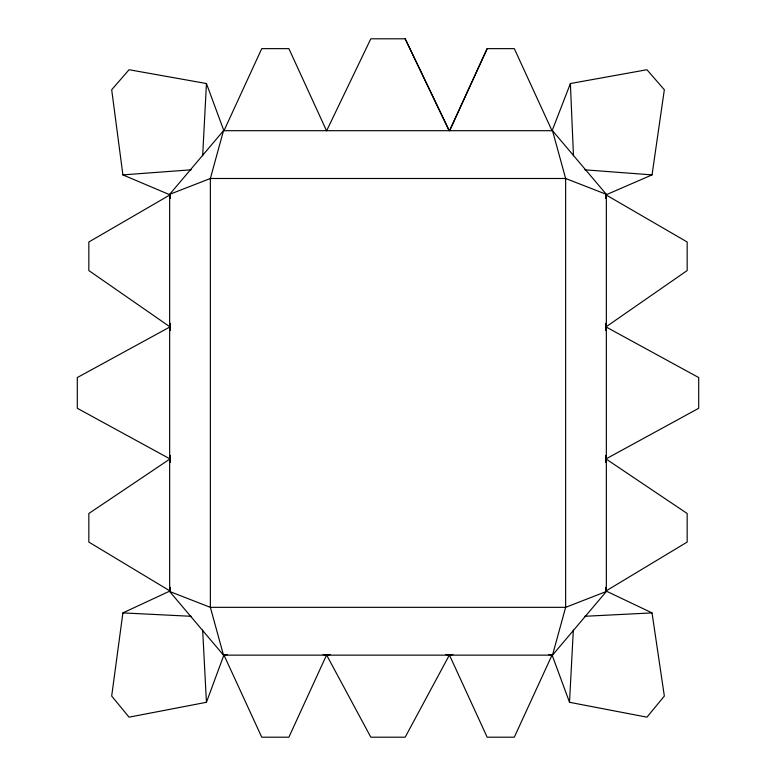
<?xml version="1.0" encoding="UTF-8"?>
<svg xmlns="http://www.w3.org/2000/svg" width="776" height="776" viewBox="0 0 776 776"><rect width="100%" height="100%" fill="white"/><g stroke="black" fill="none" stroke-linecap="round" stroke-linejoin="round"><path stroke-width="1.16" d="M202.662 155.763L206.445 83.536L129.059 69.724L111.686 89.754L122.899 174.891L170.031 194.863L170.371 198.462M605.629 587.374L605.969 590.972L652.034 612.904L664.343 696.072L646.942 717.169L569.516 702.299L573.328 630.063M170.332 323.291L170.351 330.498M605.668 462.535L605.649 455.337M170.351 455.337L170.332 462.535M605.649 330.498L605.668 323.291M227.484 654.478L223.924 654.983L206.435 702.299L129.059 717.169L111.686 696.072L122.899 612.904L170.031 590.972L170.371 587.374M605.629 198.462L605.969 194.863L652.034 174.891L664.343 89.754L646.942 69.724L570.389 83.536L552.075 130.853L514.304 48.636L487.163 48.636L449.411 130.853L405.169 38.8L370.831 38.8L326.589 130.853L288.885 48.636L261.755 48.636L223.924 130.853L206.445 83.536M223.498 130.688L210.364 178.49L210.364 607.336L223.498 655.148L552.502 655.148L606.347 591.487L606.347 194.339L552.502 130.688L223.498 130.688L169.653 194.339L169.653 591.487L223.498 655.148M552.502 655.148L565.636 607.336L565.636 178.49L552.502 130.688M449.905 130.281L487.163 48.636M548.516 654.478L552.075 654.983L514.304 737.2L487.163 737.2L449.411 654.983L445.793 654.556M605.969 590.972L687.167 542.065L687.167 513.499L605.969 458.936L698.701 408.283L698.701 377.553L605.969 326.9L687.167 270.562L687.167 241.996L605.969 194.863M170.031 194.863L88.833 241.996L88.833 270.562L170.031 326.9L77.299 377.553L77.299 408.283L170.031 458.936L88.833 513.499L88.833 542.065L170.031 590.972M169.653 194.339L210.364 178.49L565.636 178.49L606.347 194.339M606.347 591.487L565.636 607.336L210.364 607.336L169.653 591.487M452.932 654.488L449.411 654.983L405.169 737.2L370.831 737.2L326.589 654.983L323.068 654.488M330.207 654.556L326.589 654.983L288.885 737.2L261.755 737.2L223.924 654.983M122.899 174.891L191.187 169.808M584.832 616.28L652.034 612.904M122.899 612.904L191.187 616.289M584.832 169.828L652.034 174.891M405.169 38.8L448.887 130.281M552.075 654.983L569.516 702.299M202.662 630.063L206.435 702.299M570.389 83.536L573.464 155.763"/></g></svg>
